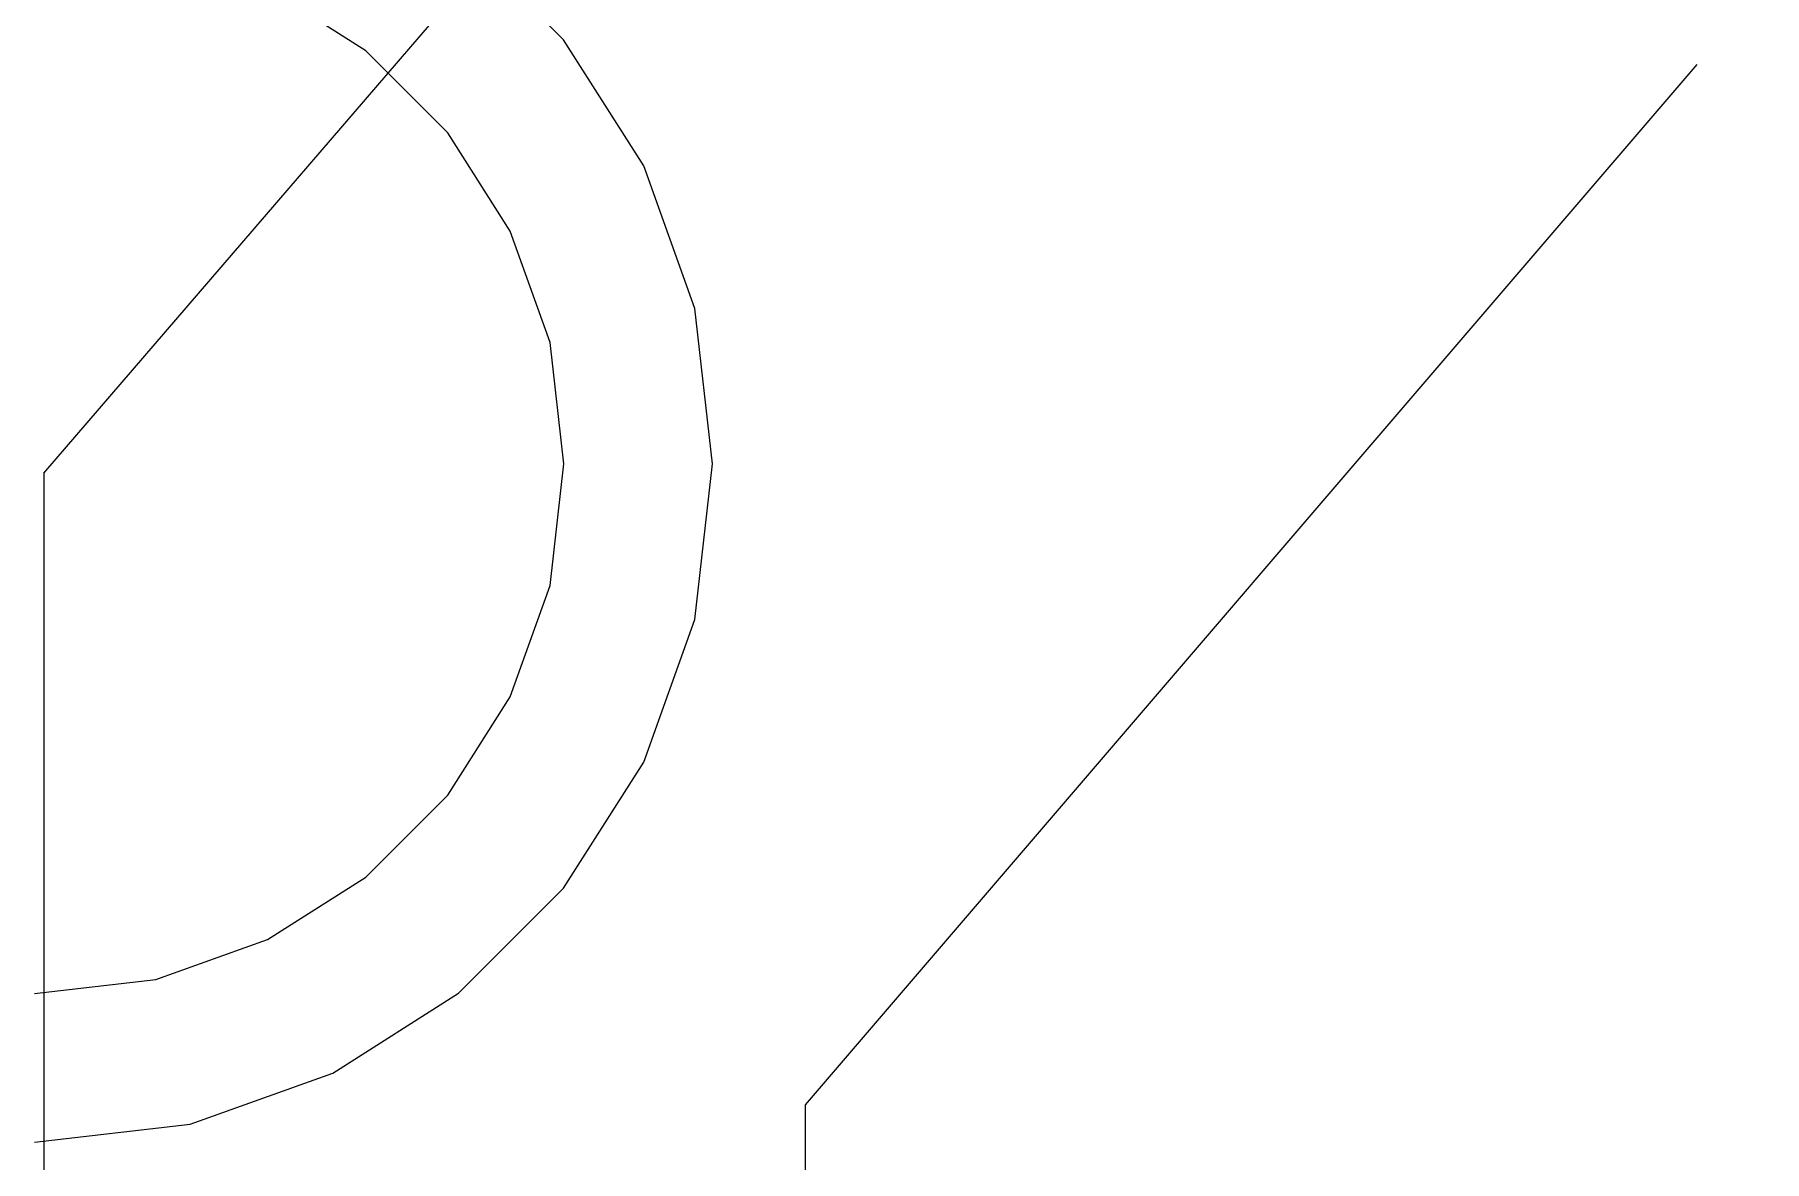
# Model space of a CAD drawing. Header units: metres. Extents: x 1 to 213, y 1 to 147.
# Drawn here: x 60.581 to 61.566, y 102.457 to 103.099 of the extents above; entities that cross this region are included whole.
import ezdxf

# ---------------------------------------------------------------- set-up
doc = ezdxf.new("R2010")
doc.units = ezdxf.units.M
doc.layers.add('00-BASE-ARQUITECTURA', color=8, linetype='Continuous')

msp = doc.modelspace()

# ---------------------------------------------------------------- linework, layer by layer
at = {"layer": '00-BASE-ARQUITECTURA'}
for points in [[(60.58603, 102.84878), (61.69728, 104.13994)], [(60.96703, 102.85407), (60.95683, 102.94265), (60.92776, 103.02395), (60.88216, 103.09568), (60.82234, 103.1555), (60.75062, 103.2011), (60.66931, 103.23016), (60.58074, 103.24036)], [(60.88236, 102.85407), (60.87439, 102.92323), (60.8517, 102.98672), (60.8161, 103.04272), (60.76939, 103.08943), (60.71338, 103.12504), (60.64989, 103.14773), (60.58074, 103.1557)], [(61.01994, 102.48894), (61.52794, 103.08161)], [(61.01994, 102.48894), (61.52794, 103.08161)], [(60.58074, 102.46778), (60.66931, 102.47798), (60.75062, 102.50704), (60.82234, 102.55264), (60.88216, 102.61246), (60.92776, 102.68419), (60.95683, 102.7655), (60.96703, 102.85407)], [(60.58074, 102.55244), (60.64989, 102.56041), (60.71338, 102.5831), (60.76939, 102.61871), (60.8161, 102.66542), (60.8517, 102.72142), (60.87439, 102.78491), (60.88236, 102.85407)], [(60.58603, 102.84878), (60.58603, 98.08629), (64.35369, 95.58862)], [(61.01994, 102.15028), (61.01994, 102.48894)], [(61.01994, 102.15028), (61.01994, 102.48894)]]:
    msp.add_lwpolyline(points, dxfattribs=at)

doc.saveas('drawing.dxf')
